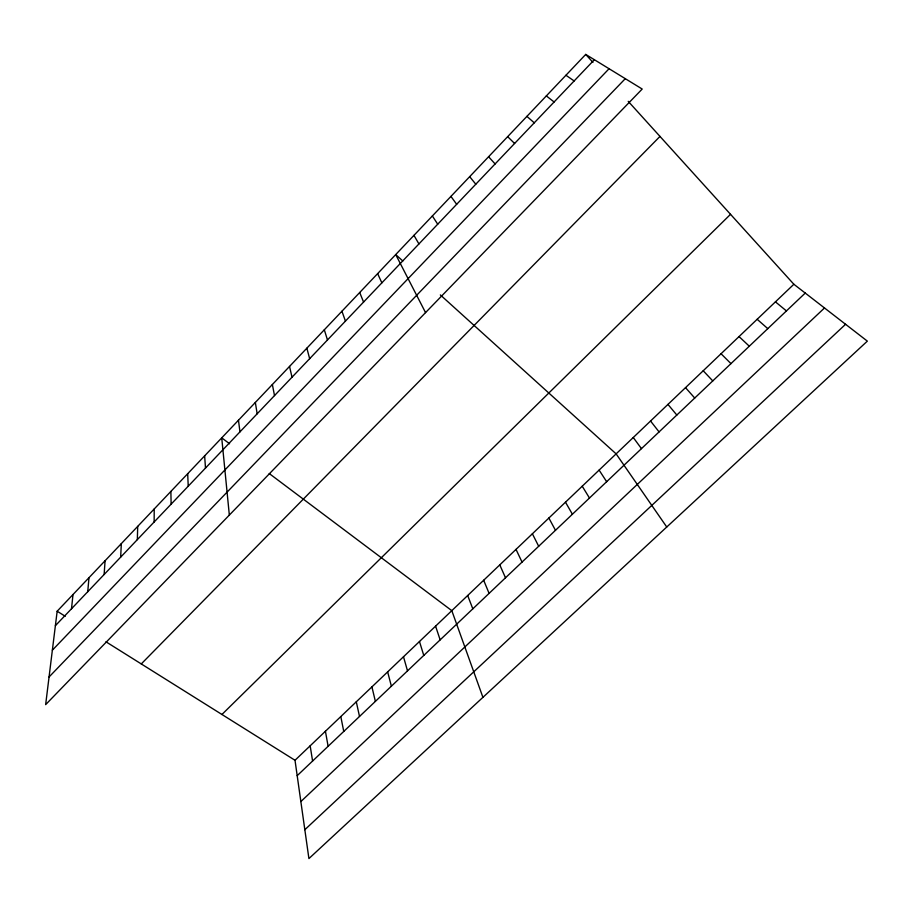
<?xml version="1.0" encoding="UTF-8"?>
<svg xmlns="http://www.w3.org/2000/svg" width="913" height="913" viewBox="0 0 913 913"><rect width="100%" height="100%" fill="white"/><g stroke="black" fill="none" stroke-linecap="round" stroke-linejoin="round"><path stroke-width="1.37" d="M154.149 521.985L154.217 508.986M137.338 539.64L137.703 526.379M120.664 557.147L121.326 543.634M104.128 574.505L105.086 560.742M87.739 591.715L88.983 577.712M71.499 608.777L73.006 594.534M57.165 611.219L45.65 704.631L642.204 89.04L585.724 54.415L57.165 611.219L65.245 616.275M55.385 625.69L594.363 59.71M52.361 650.193L609.074 68.726M49.062 676.978L625.291 78.666M141.275 663.922L659.985 136.414M221.939 714.48L730.526 214.327M295.013 760.278L793.865 284.263L867.35 341.131L308.914 858.585L295.013 760.278L105.954 641.793M297.193 775.662L805.243 293.062M300.856 801.557L824.496 307.966M304.839 829.712L845.575 324.275M565.946 75.265L574.14 80.949M229.574 443.752L221.733 437.863L229.334 515.08M269.232 473.539L451.809 610.66L482.92 697.349M546.339 95.911L554.1 101.982M775.434 301.849L786.435 310.922M526.915 116.373L534.253 122.821M757.162 319.288L767.787 328.634M402.793 260.97L395.717 254.579L425.549 312.611M440.351 294.922L616.127 453.875L666.752 527.006M739.039 336.589L749.299 346.198M507.662 136.653L514.59 143.478M721.053 353.742L730.959 363.625M703.215 370.769L712.768 380.904M585.724 54.415L592.948 62.392M628.224 101.343L793.865 284.263M488.592 156.751L495.108 163.941M685.515 387.648L694.725 398.045M667.962 404.402L676.83 415.05M469.681 176.666L475.799 184.209M650.547 421.019L659.072 431.906M633.268 437.51L641.462 448.637M450.942 196.398L456.671 204.307M599.111 470.104L606.654 481.699M432.374 215.97L437.715 224.21M582.232 486.207L589.467 498.03M413.966 235.36L418.919 243.942M565.489 502.184L572.405 514.236M548.873 518.036L555.481 530.316M532.382 533.774L538.681 546.259M516.016 549.386L522.031 562.088M377.64 273.626L381.851 282.87M499.788 564.885L505.494 577.792M483.673 580.257L489.094 593.37M359.711 292.514L363.568 302.077M467.684 595.516L472.808 608.834M341.941 311.23L345.434 321.114M435.581 626.147L440.146 639.865M324.32 329.787L327.47 339.978M419.478 641.508L423.769 655.431M403.5 656.755L407.506 670.861M306.859 348.195L309.655 358.683M387.648 671.888L391.38 686.188M371.922 686.896L375.38 701.389M289.535 366.433L292.012 377.217M356.298 701.8L359.505 716.465M340.811 716.579L343.745 731.439M272.371 384.521L274.505 395.591M325.427 731.256L328.109 746.286M310.169 745.818L312.588 761.031M255.343 402.45L257.158 413.817M238.464 420.231L239.959 431.872M204.638 455.872L205.493 468.072M187.69 473.733L188.226 486.195M170.879 491.434L171.119 504.17"/></g></svg>
